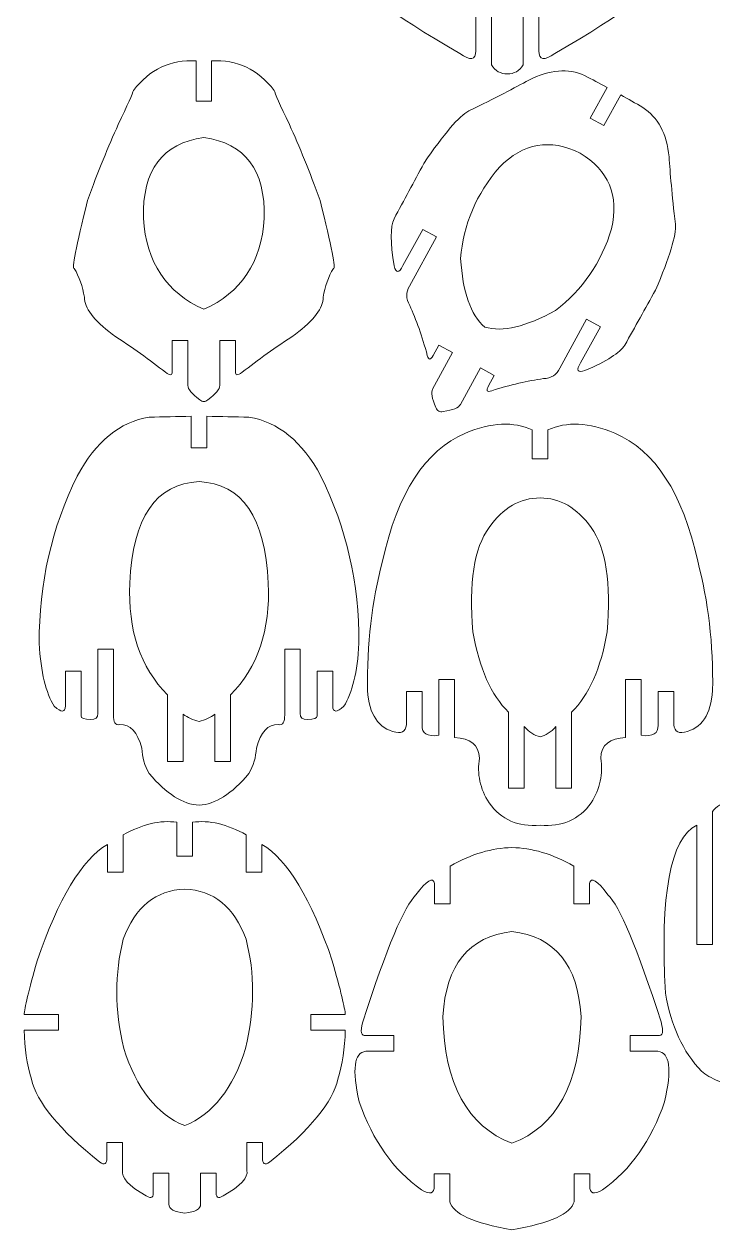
# Model space of a CAD drawing. Header units: inches. Extents: x -11.5 to 4.1, y -5.7 to 8.3.
# Drawn here: x -11.53 to -6.64, y -5.69 to 2.85 of the extents above; entities that cross this region are included whole.
import ezdxf

# ---------------------------------------------------------------- set-up
doc = ezdxf.new("R2010")
doc.units = ezdxf.units.IN
doc.header["$MEASUREMENT"] = 0
doc.layers.add('Layer 1', color=7, linetype='Continuous')

msp = doc.modelspace()

# ---------------------------------------------------------------- linework, layer by layer
at = {"layer": 'Layer 1', "color": 1, "lineweight": 9}
for points, knots in [([(-8.3239, 2.6655), (-8.323, 2.5972), (-8.3609, 2.5909), (-8.4377, 2.6464), (-8.4377, 2.6464), (-8.9373, 2.934), (-9.1789, 3.1213), (-9.1625, 3.2083), (-9.1625, 3.2083), (-9.1809, 3.3281), (-9.1543, 3.4213), (-9.0826, 3.4878), (-9.0826, 3.4878), (-8.969, 3.6014), (-8.9229, 3.672), (-8.9444, 3.6997), (-8.9444, 3.6997), (-8.9577, 3.8532), (-8.969, 3.9249), (-8.9782, 3.9146), (-8.9782, 3.9146), (-8.9895, 3.9587), (-8.9659, 4.0293), (-8.9076, 4.1265), (-8.9076, 4.1265), (-8.7673, 4.322), (-8.6823, 4.4377), (-8.6527, 4.4735), (-8.6527, 4.4735), (-8.625, 4.5268), (-8.5994, 4.5718), (-8.5759, 4.6087), (-8.5759, 4.6087), (-8.4415, 4.753), (-8.3015, 4.8175), (-8.1558, 4.8021)], [0, 0, 0, 0, 0.111111, 0.111111, 0.111111, 0.111111, 0.222222, 0.222222, 0.222222, 0.222222, 0.333333, 0.333333, 0.333333, 0.333333, 0.444444, 0.444444, 0.444444, 0.444444, 0.555556, 0.555556, 0.555556, 0.555556, 0.666667, 0.666667, 0.666667, 0.666667, 0.777778, 0.777778, 0.777778, 0.777778, 0.888889, 0.888889, 0.888889, 0.888889, 1, 1, 1, 1]), ([(-7.8767, 2.6655), (-7.8776, 2.5972), (-7.8396, 2.5909), (-7.7629, 2.6464), (-7.7629, 2.6464), (-7.2633, 2.934), (-7.0217, 3.1213), (-7.0381, 3.2083), (-7.0381, 3.2083), (-7.0197, 3.3281), (-7.0463, 3.4213), (-7.1179, 3.4878), (-7.1179, 3.4878), (-7.2316, 3.6014), (-7.2776, 3.672), (-7.2561, 3.6997), (-7.2561, 3.6997), (-7.2428, 3.8532), (-7.2316, 3.9249), (-7.2224, 3.9146), (-7.2224, 3.9146), (-7.2111, 3.9587), (-7.2346, 4.0293), (-7.293, 4.1265), (-7.293, 4.1265), (-7.4333, 4.322), (-7.5182, 4.4377), (-7.5479, 4.4735), (-7.5479, 4.4735), (-7.5756, 4.5268), (-7.6012, 4.5718), (-7.6247, 4.6087), (-7.6247, 4.6087), (-7.759, 4.753), (-7.8991, 4.8175), (-8.0448, 4.8021)], [0, 0, 0, 0, 0.111111, 0.111111, 0.111111, 0.111111, 0.222222, 0.222222, 0.222222, 0.222222, 0.333333, 0.333333, 0.333333, 0.333333, 0.444444, 0.444444, 0.444444, 0.444444, 0.555556, 0.555556, 0.555556, 0.555556, 0.666667, 0.666667, 0.666667, 0.666667, 0.777778, 0.777778, 0.777778, 0.777778, 0.888889, 0.888889, 0.888889, 0.888889, 1, 1, 1, 1]), ([(-8.3239, 2.6655), (-8.3239, 2.6655), (-8.3239, 3.6739), (-8.3239, 3.6739), (-8.3239, 3.6739), (-8.3239, 3.6739), (-8.2127, 3.6739), (-8.2127, 3.6739), (-8.2127, 3.6739), (-8.2127, 3.6739), (-8.2127, 2.5655), (-8.2127, 2.5655)], [0, 0, 0, 0, 0.333333, 0.333333, 0.333333, 0.333333, 0.666667, 0.666667, 0.666667, 0.666667, 1, 1, 1, 1]), ([(-7.8767, 2.6655), (-7.8767, 2.6655), (-7.8767, 3.6739), (-7.8767, 3.6739), (-7.8767, 3.6739), (-7.8767, 3.6739), (-7.9879, 3.6739), (-7.9879, 3.6739), (-7.9879, 3.6739), (-7.9879, 3.6739), (-7.9879, 2.5655), (-7.9879, 2.5655)], [0, 0, 0, 0, 0.333333, 0.333333, 0.333333, 0.333333, 0.666667, 0.666667, 0.666667, 0.666667, 1, 1, 1, 1]), ([(-10.4753, 0.3923), (-10.474, 0.3636), (-10.49, 0.3615), (-10.5232, 0.3862), (-10.5232, 0.3862), (-10.6329, 0.4729), (-10.759, 0.5628), (-10.9014, 0.6557), (-10.9014, 0.6557), (-11.0326, 0.7553), (-11.0982, 0.8426), (-11.0982, 0.9175), (-11.0982, 0.9175), (-11.111, 0.995), (-11.1351, 1.0633), (-11.1705, 1.1224), (-11.1705, 1.1224), (-11.1894, 1.1142), (-11.1582, 1.2743), (-11.0767, 1.6029), (-11.0767, 1.6029), (-11.0016, 1.8095), (-10.9288, 1.9889), (-10.8583, 2.1412), (-10.8583, 2.1412), (-10.7917, 2.2814), (-10.7559, 2.3623), (-10.7508, 2.3838), (-10.7508, 2.3838), (-10.6361, 2.5343), (-10.4874, 2.6026), (-10.3072, 2.5934)], [0, 0, 0, 0, 0.125, 0.125, 0.125, 0.125, 0.25, 0.25, 0.25, 0.25, 0.375, 0.375, 0.375, 0.375, 0.5, 0.5, 0.5, 0.5, 0.625, 0.625, 0.625, 0.625, 0.75, 0.75, 0.75, 0.75, 0.875, 0.875, 0.875, 0.875, 1, 1, 1, 1]), ([(-10.3072, 2.5934), (-10.3072, 2.5934), (-10.3072, 2.3068), (-10.3072, 2.3068), (-10.3072, 2.3068), (-10.3072, 2.3068), (-10.1962, 2.3068), (-10.1962, 2.3068), (-10.1962, 2.3068), (-10.1962, 2.3068), (-10.1962, 2.5934), (-10.1962, 2.5934)], [0, 0, 0, 0, 0.333333, 0.333333, 0.333333, 0.333333, 0.666667, 0.666667, 0.666667, 0.666667, 1, 1, 1, 1]), ([(-10.0282, 0.3923), (-10.0295, 0.3636), (-10.0135, 0.3615), (-9.9803, 0.3862), (-9.9803, 0.3862), (-9.8706, 0.4729), (-9.7445, 0.5628), (-9.6021, 0.6557), (-9.6021, 0.6557), (-9.4709, 0.7553), (-9.4053, 0.8426), (-9.4053, 0.9175), (-9.4053, 0.9175), (-9.3925, 0.995), (-9.3684, 1.0633), (-9.333, 1.1224), (-9.333, 1.1224), (-9.314, 1.1142), (-9.3453, 1.2743), (-9.4268, 1.6029), (-9.4268, 1.6029), (-9.5019, 1.8095), (-9.5747, 1.9889), (-9.6452, 2.1412), (-9.6452, 2.1412), (-9.7117, 2.2814), (-9.7476, 2.3623), (-9.7527, 2.3838), (-9.7527, 2.3838), (-9.8674, 2.5343), (-10.0161, 2.6026), (-10.1962, 2.5934)], [0, 0, 0, 0, 0.125, 0.125, 0.125, 0.125, 0.25, 0.25, 0.25, 0.25, 0.375, 0.375, 0.375, 0.375, 0.5, 0.5, 0.5, 0.5, 0.625, 0.625, 0.625, 0.625, 0.75, 0.75, 0.75, 0.75, 0.875, 0.875, 0.875, 0.875, 1, 1, 1, 1]), ([(-8.8401, 1.1429), (-8.8683, 1.0863), (-8.8889, 1.0853), (-8.902, 1.1399), (-8.902, 1.1399), (-8.9303, 1.3053), (-8.9306, 1.4167), (-8.9032, 1.4742), (-8.9032, 1.4742), (-8.8328, 1.6051), (-8.7624, 1.7359), (-8.692, 1.8668), (-8.692, 1.8668), (-8.5493, 2.0781), (-8.443, 2.2019), (-8.3729, 2.2382), (-8.3729, 2.2382), (-8.1857, 2.3306), (-8.0442, 2.4036), (-7.9482, 2.4573), (-7.9482, 2.4573), (-7.8002, 2.5315), (-7.6683, 2.5421), (-7.5526, 2.4892), (-7.5526, 2.4892), (-7.4995, 2.4613), (-7.4464, 2.4334), (-7.3933, 2.4054)], [0, 0, 0, 0, 0.142857, 0.142857, 0.142857, 0.142857, 0.285714, 0.285714, 0.285714, 0.285714, 0.428571, 0.428571, 0.428571, 0.428571, 0.571429, 0.571429, 0.571429, 0.571429, 0.714286, 0.714286, 0.714286, 0.714286, 0.857143, 0.857143, 0.857143, 0.857143, 1, 1, 1, 1]), ([(-7.3933, 2.4054), (-7.3933, 2.4054), (-7.5126, 2.1877), (-7.5126, 2.1877), (-7.5126, 2.1877), (-7.5126, 2.1877), (-7.4152, 2.1343), (-7.4152, 2.1343), (-7.4152, 2.1343), (-7.4152, 2.1343), (-7.2959, 2.3521), (-7.2959, 2.3521)], [0, 0, 0, 0, 0.333333, 0.333333, 0.333333, 0.333333, 0.666667, 0.666667, 0.666667, 0.666667, 1, 1, 1, 1]), ([(-7.581, 0.4532), (-7.6135, 0.399), (-7.6032, 0.3811), (-7.5502, 0.3994), (-7.5502, 0.3994), (-7.3956, 0.4647), (-7.3015, 0.5243), (-7.2679, 0.5785), (-7.2679, 0.5785), (-7.1955, 0.7082), (-7.1231, 0.838), (-7.0507, 0.9678), (-7.0507, 0.9678), (-6.9494, 1.2017), (-6.9023, 1.358), (-6.9094, 1.4366), (-6.9094, 1.4366), (-6.9324, 1.6441), (-6.947, 1.8027), (-6.9535, 1.9124), (-6.9535, 1.9124), (-6.9707, 2.0771), (-7.0327, 2.1939), (-7.1396, 2.263), (-7.1396, 2.263), (-7.1917, 2.2927), (-7.2438, 2.3224), (-7.2959, 2.3521)], [0, 0, 0, 0, 0.142857, 0.142857, 0.142857, 0.142857, 0.285714, 0.285714, 0.285714, 0.285714, 0.428571, 0.428571, 0.428571, 0.428571, 0.571429, 0.571429, 0.571429, 0.571429, 0.714286, 0.714286, 0.714286, 0.714286, 0.857143, 0.857143, 0.857143, 0.857143, 1, 1, 1, 1]), ([(-10.2517, 0.833), (-10.5163, 0.9497), (-10.6592, 1.1646), (-10.6802, 1.4779), (-10.6802, 1.4779), (-10.6878, 1.8198), (-10.545, 2.0102), (-10.2517, 2.0491)], [0, 0, 0, 0, 0.5, 0.5, 0.5, 0.5, 1, 1, 1, 1]), ([(-10.2517, 0.833), (-9.9871, 0.9497), (-9.8443, 1.1646), (-9.8233, 1.4779), (-9.8233, 1.4779), (-9.8157, 1.8198), (-9.9585, 2.0102), (-10.2517, 2.0491)], [0, 0, 0, 0, 0.5, 0.5, 0.5, 0.5, 1, 1, 1, 1]), ([(-7.5851, 1.9398), (-7.7974, 2.0444), (-7.988, 2.0111), (-8.1569, 1.8398), (-8.1569, 1.8398), (-8.3207, 1.6494), (-8.4122, 1.4334), (-8.4314, 1.1918), (-8.4314, 1.1918), (-8.417, 0.9552), (-8.3602, 0.7933), (-8.2608, 0.7063)], [0, 0, 0, 0, 0.333333, 0.333333, 0.333333, 0.333333, 0.666667, 0.666667, 0.666667, 0.666667, 1, 1, 1, 1]), ([(-7.5851, 1.9398), (-7.3826, 1.8172), (-7.3081, 1.6387), (-7.3615, 1.4041), (-7.3615, 1.4041), (-7.4337, 1.1636), (-7.5665, 0.9702), (-7.7598, 0.824), (-7.7598, 0.824), (-7.967, 0.7087), (-8.134, 0.6695), (-8.2608, 0.7063)], [0, 0, 0, 0, 0.333333, 0.333333, 0.333333, 0.333333, 0.666667, 0.666667, 0.666667, 0.666667, 1, 1, 1, 1]), ([(-8.8401, 1.1429), (-8.8401, 1.1429), (-8.7001, 1.3985), (-8.7001, 1.3985), (-8.7001, 1.3985), (-8.7001, 1.3985), (-8.6027, 1.3452), (-8.6027, 1.3452), (-8.6027, 1.3452), (-8.6027, 1.3452), (-8.7932, 0.9976), (-8.7932, 0.9976)], [0, 0, 0, 0, 0.333333, 0.333333, 0.333333, 0.333333, 0.666667, 0.666667, 0.666667, 0.666667, 1, 1, 1, 1]), ([(-8.6257, 0.5056), (-8.645, 0.47), (-8.6589, 0.47), (-8.6675, 0.5057), (-8.6675, 0.5057), (-8.7043, 0.6412), (-8.7459, 0.7594), (-8.7923, 0.8603), (-8.7923, 0.8603), (-8.8202, 0.9084), (-8.8205, 0.9542), (-8.7932, 0.9976)], [0, 0, 0, 0, 0.333333, 0.333333, 0.333333, 0.333333, 0.666667, 0.666667, 0.666667, 0.666667, 1, 1, 1, 1]), ([(-7.581, 0.4532), (-7.581, 0.4532), (-7.441, 0.7089), (-7.441, 0.7089), (-7.441, 0.7089), (-7.441, 0.7089), (-7.5383, 0.7622), (-7.5383, 0.7622), (-7.5383, 0.7622), (-7.5383, 0.7622), (-7.7287, 0.4146), (-7.7287, 0.4146)], [0, 0, 0, 0, 0.333333, 0.333333, 0.333333, 0.333333, 0.666667, 0.666667, 0.666667, 0.666667, 1, 1, 1, 1]), ([(-10.4753, 0.3923), (-10.4753, 0.3923), (-10.4753, 0.611), (-10.4753, 0.611), (-10.4753, 0.611), (-10.4753, 0.611), (-10.3643, 0.611), (-10.3643, 0.611), (-10.3643, 0.611), (-10.3643, 0.611), (-10.3643, 0.2938), (-10.3643, 0.2938)], [0, 0, 0, 0, 0.333333, 0.333333, 0.333333, 0.333333, 0.666667, 0.666667, 0.666667, 0.666667, 1, 1, 1, 1]), ([(-10.0282, 0.3923), (-10.0282, 0.3923), (-10.0282, 0.611), (-10.0282, 0.611), (-10.0282, 0.611), (-10.0282, 0.611), (-10.1392, 0.611), (-10.1392, 0.611), (-10.1392, 0.611), (-10.1392, 0.611), (-10.1392, 0.2938), (-10.1392, 0.2938)], [0, 0, 0, 0, 0.333333, 0.333333, 0.333333, 0.333333, 0.666667, 0.666667, 0.666667, 0.666667, 1, 1, 1, 1]), ([(-8.6257, 0.5056), (-8.6257, 0.5056), (-8.5852, 0.5794), (-8.5852, 0.5794), (-8.5852, 0.5794), (-8.5852, 0.5794), (-8.4879, 0.5261), (-8.4879, 0.5261), (-8.4879, 0.5261), (-8.4879, 0.5261), (-8.63, 0.2667), (-8.63, 0.2667)], [0, 0, 0, 0, 0.333333, 0.333333, 0.333333, 0.333333, 0.666667, 0.666667, 0.666667, 0.666667, 1, 1, 1, 1]), ([(-8.2335, 0.2908), (-8.2335, 0.2908), (-8.1931, 0.3646), (-8.1931, 0.3646), (-8.1931, 0.3646), (-8.1931, 0.3646), (-8.2904, 0.4179), (-8.2904, 0.4179), (-8.2904, 0.4179), (-8.2904, 0.4179), (-8.4325, 0.1586), (-8.4325, 0.1586)], [0, 0, 0, 0, 0.333333, 0.333333, 0.333333, 0.333333, 0.666667, 0.666667, 0.666667, 0.666667, 1, 1, 1, 1]), ([(-8.2335, 0.2908), (-8.2532, 0.2553), (-8.2456, 0.2436), (-8.2109, 0.2556), (-8.2109, 0.2556), (-8.0769, 0.2975), (-7.9549, 0.3261), (-7.8449, 0.3414), (-7.8449, 0.3414), (-7.7893, 0.3437), (-7.7506, 0.3681), (-7.7287, 0.4146)], [0, 0, 0, 0, 0.333333, 0.333333, 0.333333, 0.333333, 0.666667, 0.666667, 0.666667, 0.666667, 1, 1, 1, 1]), ([(-10.3643, 0.2938), (-10.3653, 0.2673), (-10.3376, 0.2332), (-10.2812, 0.1913), (-10.2812, 0.1913), (-10.2716, 0.1823), (-10.2618, 0.178), (-10.2517, 0.1782)], [0, 0, 0, 0, 0.5, 0.5, 0.5, 0.5, 1, 1, 1, 1]), ([(-10.1392, 0.2938), (-10.1382, 0.2673), (-10.1659, 0.2332), (-10.2222, 0.1913), (-10.2222, 0.1913), (-10.2319, 0.1823), (-10.2417, 0.178), (-10.2517, 0.1782)], [0, 0, 0, 0, 0.5, 0.5, 0.5, 0.5, 1, 1, 1, 1]), ([(-8.63, 0.2667), (-8.6435, 0.244), (-8.6357, 0.2008), (-8.6063, 0.137), (-8.6063, 0.137), (-8.6022, 0.1245), (-8.5957, 0.1159), (-8.5867, 0.1114)], [0, 0, 0, 0, 0.5, 0.5, 0.5, 0.5, 1, 1, 1, 1]), ([(-8.4325, 0.1586), (-8.4444, 0.1349), (-8.4851, 0.1183), (-8.5546, 0.1087), (-8.5546, 0.1087), (-8.5674, 0.1054), (-8.5781, 0.1063), (-8.5867, 0.1114)], [0, 0, 0, 0, 0.5, 0.5, 0.5, 0.5, 1, 1, 1, 1]), ([(-11.2332, -1.9781), (-11.2346, -2.0256), (-11.2607, -2.0264), (-11.3115, -1.9804), (-11.3115, -1.9804), (-11.3717, -1.8878), (-11.4076, -1.7391), (-11.4189, -1.5345), (-11.4189, -1.5345), (-11.4203, -1.1122), (-11.3306, -0.7173), (-11.1498, -0.3498), (-11.1498, -0.3498), (-11.0166, -0.1039), (-10.8465, 0.0354), (-10.6394, 0.0682), (-10.6394, 0.0682), (-10.54, 0.0703), (-10.4405, 0.0723), (-10.341, 0.0744)], [0, 0, 0, 0, 0.2, 0.2, 0.2, 0.2, 0.4, 0.4, 0.4, 0.4, 0.6, 0.6, 0.6, 0.6, 0.8, 0.8, 0.8, 0.8, 1, 1, 1, 1]), ([(-10.341, 0.0744), (-10.341, 0.0744), (-10.341, -0.1499), (-10.341, -0.1499), (-10.341, -0.1499), (-10.341, -0.1499), (-10.23, -0.1499), (-10.23, -0.1499), (-10.23, -0.1499), (-10.23, -0.1499), (-10.23, 0.0744), (-10.23, 0.0744)], [0, 0, 0, 0, 0.333333, 0.333333, 0.333333, 0.333333, 0.666667, 0.666667, 0.666667, 0.666667, 1, 1, 1, 1]), ([(-9.3378, -1.9781), (-9.3364, -2.0256), (-9.3103, -2.0264), (-9.2595, -1.9804), (-9.2595, -1.9804), (-9.1992, -1.8878), (-9.1634, -1.7391), (-9.1521, -1.5345), (-9.1521, -1.5345), (-9.1507, -1.1122), (-9.2404, -0.7173), (-9.4212, -0.3498), (-9.4212, -0.3498), (-9.5544, -0.1039), (-9.7245, 0.0354), (-9.9316, 0.0682), (-9.9316, 0.0682), (-10.031, 0.0703), (-10.1305, 0.0723), (-10.23, 0.0744)], [0, 0, 0, 0, 0.2, 0.2, 0.2, 0.2, 0.4, 0.4, 0.4, 0.4, 0.6, 0.6, 0.6, 0.6, 0.8, 0.8, 0.8, 0.8, 1, 1, 1, 1]), ([(-7.9238, -0.0221), (-8.0556, 0.039), (-8.2136, 0.0313), (-8.3979, -0.0452), (-8.3979, -0.0452), (-8.6826, -0.1665), (-8.8786, -0.469), (-8.9857, -0.9526)], [0, 0, 0, 0, 0.5, 0.5, 0.5, 0.5, 1, 1, 1, 1]), ([(-7.8128, -0.0221), (-7.681, 0.039), (-7.5229, 0.0313), (-7.3387, -0.0452), (-7.3387, -0.0452), (-7.0539, -0.1665), (-6.858, -0.469), (-6.7509, -0.9526)], [0, 0, 0, 0, 0.5, 0.5, 0.5, 0.5, 1, 1, 1, 1]), ([(-7.9238, -0.0221), (-7.9238, -0.0221), (-7.9238, -0.227), (-7.9238, -0.227), (-7.9238, -0.227), (-7.9238, -0.227), (-7.8128, -0.227), (-7.8128, -0.227), (-7.8128, -0.227), (-7.8128, -0.227), (-7.8128, -0.0221), (-7.8128, -0.0221)], [0, 0, 0, 0, 0.333333, 0.333333, 0.333333, 0.333333, 0.666667, 0.666667, 0.666667, 0.666667, 1, 1, 1, 1]), ([(-10.5091, -1.8988), (-10.7023, -1.7051), (-10.7913, -1.4412), (-10.776, -1.1073), (-10.776, -1.1073), (-10.7553, -0.6426), (-10.5918, -0.403), (-10.2855, -0.3887)], [0, 0, 0, 0, 0.5, 0.5, 0.5, 0.5, 1, 1, 1, 1]), ([(-10.0619, -1.8988), (-9.8687, -1.7051), (-9.7797, -1.4412), (-9.795, -1.1073), (-9.795, -1.1073), (-9.8157, -0.6426), (-9.9792, -0.403), (-10.2855, -0.3887)], [0, 0, 0, 0, 0.5, 0.5, 0.5, 0.5, 1, 1, 1, 1]), ([(-8.0919, -2.0228), (-8.215, -1.9027), (-8.299, -1.7128), (-8.3441, -1.4529), (-8.3441, -1.4529), (-8.3735, -1.1062), (-8.3355, -0.8596), (-8.2301, -0.7131)], [0, 0, 0, 0, 0.5, 0.5, 0.5, 0.5, 1, 1, 1, 1]), ([(-7.6447, -2.0228), (-7.5216, -1.9027), (-7.4375, -1.7128), (-7.3925, -1.4529), (-7.3925, -1.4529), (-7.3631, -1.1062), (-7.4011, -0.8596), (-7.5064, -0.7131)], [0, 0, 0, 0, 0.5, 0.5, 0.5, 0.5, 1, 1, 1, 1]), ([(-11.0033, -2.032), (-11.0033, -2.032), (-11.0033, -1.5771), (-11.0033, -1.5771), (-11.0033, -1.5771), (-11.0033, -1.5771), (-10.8923, -1.5771), (-10.8923, -1.5771), (-10.8923, -1.5771), (-10.8923, -1.5771), (-10.8923, -2.0413), (-10.8923, -2.0413)], [0, 0, 0, 0, 0.333333, 0.333333, 0.333333, 0.333333, 0.666667, 0.666667, 0.666667, 0.666667, 1, 1, 1, 1]), ([(-9.5677, -2.032), (-9.5677, -2.032), (-9.5677, -1.5771), (-9.5677, -1.5771), (-9.5677, -1.5771), (-9.5677, -1.5771), (-9.6787, -1.5771), (-9.6787, -1.5771), (-9.6787, -1.5771), (-9.6787, -1.5771), (-9.6787, -2.0413), (-9.6787, -2.0413)], [0, 0, 0, 0, 0.333333, 0.333333, 0.333333, 0.333333, 0.666667, 0.666667, 0.666667, 0.666667, 1, 1, 1, 1]), ([(-11.2332, -1.9781), (-11.2332, -1.9781), (-11.2332, -1.7318), (-11.2332, -1.7318), (-11.2332, -1.7318), (-11.2332, -1.7318), (-11.1222, -1.7318), (-11.1222, -1.7318), (-11.1222, -1.7318), (-11.1222, -1.7318), (-11.1222, -2.0489), (-11.1222, -2.0489)], [0, 0, 0, 0, 0.333333, 0.333333, 0.333333, 0.333333, 0.666667, 0.666667, 0.666667, 0.666667, 1, 1, 1, 1]), ([(-9.3378, -1.9781), (-9.3378, -1.9781), (-9.3378, -1.7318), (-9.3378, -1.7318), (-9.3378, -1.7318), (-9.3378, -1.7318), (-9.4488, -1.7318), (-9.4488, -1.7318), (-9.4488, -1.7318), (-9.4488, -1.7318), (-9.4488, -2.0489), (-9.4488, -2.0489)], [0, 0, 0, 0, 0.333333, 0.333333, 0.333333, 0.333333, 0.666667, 0.666667, 0.666667, 0.666667, 1, 1, 1, 1]), ([(-8.5858, -2.1866), (-8.5858, -2.1866), (-8.5858, -1.7903), (-8.5858, -1.7903), (-8.5858, -1.7903), (-8.5858, -1.7903), (-8.4748, -1.7903), (-8.4748, -1.7903), (-8.4748, -1.7903), (-8.4748, -1.7903), (-8.4748, -2.203), (-8.4748, -2.203)], [0, 0, 0, 0, 0.333333, 0.333333, 0.333333, 0.333333, 0.666667, 0.666667, 0.666667, 0.666667, 1, 1, 1, 1]), ([(-7.1508, -2.1866), (-7.1508, -2.1866), (-7.1508, -1.7903), (-7.1508, -1.7903), (-7.1508, -1.7903), (-7.1508, -1.7903), (-7.2618, -1.7903), (-7.2618, -1.7903), (-7.2618, -1.7903), (-7.2618, -1.7903), (-7.2618, -2.203), (-7.2618, -2.203)], [0, 0, 0, 0, 0.333333, 0.333333, 0.333333, 0.333333, 0.666667, 0.666667, 0.666667, 0.666667, 1, 1, 1, 1]), ([(-8.8157, -2.0921), (-8.8135, -2.1501), (-8.8388, -2.1743), (-8.8914, -2.1645), (-8.8914, -2.1645), (-9.0134, -2.1378), (-9.08, -2.0392), (-9.0913, -1.8688)], [0, 0, 0, 0, 0.5, 0.5, 0.5, 0.5, 1, 1, 1, 1]), ([(-8.8157, -2.0921), (-8.8157, -2.0921), (-8.8157, -1.8754), (-8.8157, -1.8754), (-8.8157, -1.8754), (-8.8157, -1.8754), (-8.7047, -1.8754), (-8.7047, -1.8754), (-8.7047, -1.8754), (-8.7047, -1.8754), (-8.7047, -2.1152), (-8.7047, -2.1152)], [0, 0, 0, 0, 0.333333, 0.333333, 0.333333, 0.333333, 0.666667, 0.666667, 0.666667, 0.666667, 1, 1, 1, 1]), ([(-6.9209, -2.0921), (-6.9209, -2.0921), (-6.9209, -1.8754), (-6.9209, -1.8754), (-6.9209, -1.8754), (-6.9209, -1.8754), (-7.0319, -1.8754), (-7.0319, -1.8754), (-7.0319, -1.8754), (-7.0319, -1.8754), (-7.0319, -2.1152), (-7.0319, -2.1152)], [0, 0, 0, 0, 0.333333, 0.333333, 0.333333, 0.333333, 0.666667, 0.666667, 0.666667, 0.666667, 1, 1, 1, 1]), ([(-6.9209, -2.0921), (-6.923, -2.1501), (-6.8978, -2.1743), (-6.8451, -2.1645), (-6.8451, -2.1645), (-6.7232, -2.1378), (-6.6566, -2.0392), (-6.6453, -1.8688)], [0, 0, 0, 0, 0.5, 0.5, 0.5, 0.5, 1, 1, 1, 1]), ([(-11.1222, -2.0489), (-11.1223, -2.0651), (-11.0998, -2.0736), (-11.0547, -2.0744), (-11.0547, -2.0744), (-11.0175, -2.0762), (-11.0004, -2.0621), (-11.0033, -2.032)], [0, 0, 0, 0, 0.5, 0.5, 0.5, 0.5, 1, 1, 1, 1]), ([(-10.6917, -2.2784), (-10.7219, -2.1619), (-10.7737, -2.1059), (-10.847, -2.1106), (-10.847, -2.1106), (-10.8792, -2.1172), (-10.8943, -2.0941), (-10.8923, -2.0413)], [0, 0, 0, 0, 0.5, 0.5, 0.5, 0.5, 1, 1, 1, 1]), ([(-10.5091, -2.175), (-10.5091, -2.175), (-10.5091, -2.3722), (-10.5091, -2.3722), (-10.5091, -2.3722), (-10.5091, -2.3722), (-10.3981, -2.3722), (-10.3981, -2.3722), (-10.3981, -2.3722), (-10.3981, -2.3722), (-10.3981, -2.0364), (-10.3981, -2.0364)], [0, 0, 0, 0, 0.333333, 0.333333, 0.333333, 0.333333, 0.666667, 0.666667, 0.666667, 0.666667, 1, 1, 1, 1]), ([(-10.0619, -2.175), (-10.0619, -2.175), (-10.0619, -2.3722), (-10.0619, -2.3722), (-10.0619, -2.3722), (-10.0619, -2.3722), (-10.1729, -2.3722), (-10.1729, -2.3722), (-10.1729, -2.3722), (-10.1729, -2.3722), (-10.1729, -2.0364), (-10.1729, -2.0364)], [0, 0, 0, 0, 0.333333, 0.333333, 0.333333, 0.333333, 0.666667, 0.666667, 0.666667, 0.666667, 1, 1, 1, 1]), ([(-9.8793, -2.2784), (-9.8491, -2.1619), (-9.7973, -2.1059), (-9.724, -2.1106), (-9.724, -2.1106), (-9.6918, -2.1172), (-9.6767, -2.0941), (-9.6787, -2.0413)], [0, 0, 0, 0, 0.5, 0.5, 0.5, 0.5, 1, 1, 1, 1]), ([(-9.4488, -2.0489), (-9.4487, -2.0651), (-9.4711, -2.0736), (-9.5163, -2.0744), (-9.5163, -2.0744), (-9.5535, -2.0762), (-9.5706, -2.0621), (-9.5677, -2.032)], [0, 0, 0, 0, 0.5, 0.5, 0.5, 0.5, 1, 1, 1, 1]), ([(-8.0919, -2.0228), (-8.0919, -2.0228), (-8.0917, -2.5601), (-8.0917, -2.5601), (-8.0917, -2.5601), (-8.0917, -2.5601), (-7.9807, -2.5601), (-7.9807, -2.5601), (-7.9807, -2.5601), (-7.9807, -2.5601), (-7.9807, -2.1245), (-7.9807, -2.1245)], [0, 0, 0, 0, 0.333333, 0.333333, 0.333333, 0.333333, 0.666667, 0.666667, 0.666667, 0.666667, 1, 1, 1, 1]), ([(-7.6447, -2.0228), (-7.6447, -2.0228), (-7.6449, -2.5601), (-7.6449, -2.5601), (-7.6449, -2.5601), (-7.6449, -2.5601), (-7.7559, -2.5601), (-7.7559, -2.5601), (-7.7559, -2.5601), (-7.7559, -2.5601), (-7.7559, -2.1245), (-7.7559, -2.1245)], [0, 0, 0, 0, 0.333333, 0.333333, 0.333333, 0.333333, 0.666667, 0.666667, 0.666667, 0.666667, 1, 1, 1, 1]), ([(-8.4748, -2.203), (-8.3615, -2.2061), (-8.3026, -2.2544), (-8.298, -2.3478), (-8.298, -2.3478), (-8.3164, -2.4597), (-8.2939, -2.5655), (-8.2303, -2.6651)], [0, 0, 0, 0, 0.5, 0.5, 0.5, 0.5, 1, 1, 1, 1]), ([(-7.2618, -2.203), (-7.375, -2.2061), (-7.434, -2.2544), (-7.4386, -2.3478), (-7.4386, -2.3478), (-7.4201, -2.4597), (-7.4427, -2.5655), (-7.5062, -2.6651)], [0, 0, 0, 0, 0.5, 0.5, 0.5, 0.5, 1, 1, 1, 1]), ([(-10.2855, -2.682), (-10.3996, -2.6768), (-10.5176, -2.6019), (-10.6394, -2.4571), (-10.6394, -2.4571), (-10.6712, -2.4017), (-10.6886, -2.3421), (-10.6917, -2.2784)], [0, 0, 0, 0, 0.5, 0.5, 0.5, 0.5, 1, 1, 1, 1]), ([(-10.2855, -2.682), (-10.1714, -2.6768), (-10.0534, -2.6019), (-9.9316, -2.4571), (-9.9316, -2.4571), (-9.8998, -2.4017), (-9.8824, -2.3421), (-9.8793, -2.2784)], [0, 0, 0, 0, 0.5, 0.5, 0.5, 0.5, 1, 1, 1, 1]), ([(-6.6471, -2.7254), (-6.6471, -2.7254), (-6.6471, -3.6681), (-6.6471, -3.6681), (-6.6471, -3.6681), (-6.6471, -3.6681), (-6.7581, -3.6681), (-6.7581, -3.6681), (-6.7581, -3.6681), (-6.7581, -3.6681), (-6.7581, -2.8239), (-6.7581, -2.8239)], [0, 0, 0, 0, 0.333333, 0.333333, 0.333333, 0.333333, 0.666667, 0.666667, 0.666667, 0.666667, 1, 1, 1, 1]), ([(-10.4427, -2.8032), (-10.4427, -2.8032), (-10.4428, -3.0427), (-10.4428, -3.0427), (-10.4428, -3.0427), (-10.4428, -3.0427), (-10.3318, -3.0427), (-10.3318, -3.0427), (-10.3318, -3.0427), (-10.3318, -3.0427), (-10.3318, -2.8032), (-10.3318, -2.8032)], [0, 0, 0, 0, 0.333333, 0.333333, 0.333333, 0.333333, 0.666667, 0.666667, 0.666667, 0.666667, 1, 1, 1, 1]), ([(-10.8239, -2.8922), (-10.8239, -2.8922), (-10.8239, -3.1575), (-10.8239, -3.1575), (-10.8239, -3.1575), (-10.8239, -3.1575), (-10.9348, -3.1575), (-10.9348, -3.1575), (-10.9348, -3.1575), (-10.9348, -3.1575), (-10.9348, -2.9593), (-10.9348, -2.9593)], [0, 0, 0, 0, 0.333333, 0.333333, 0.333333, 0.333333, 0.666667, 0.666667, 0.666667, 0.666667, 1, 1, 1, 1]), ([(-9.9507, -2.8922), (-9.9507, -2.8922), (-9.9507, -3.1575), (-9.9507, -3.1575), (-9.9507, -3.1575), (-9.9507, -3.1575), (-9.8397, -3.1575), (-9.8397, -3.1575), (-9.8397, -3.1575), (-9.8397, -3.1575), (-9.8397, -2.9593), (-9.8397, -2.9593)], [0, 0, 0, 0, 0.333333, 0.333333, 0.333333, 0.333333, 0.666667, 0.666667, 0.666667, 0.666667, 1, 1, 1, 1]), ([(-6.7241, -4.5679), (-6.8561, -4.4287), (-6.9411, -4.2444), (-6.979, -4.0151), (-6.979, -4.0151), (-7.019, -3.3157), (-6.9453, -2.9186), (-6.7581, -2.8239)], [0, 0, 0, 0, 0.5, 0.5, 0.5, 0.5, 1, 1, 1, 1]), ([(-11.5256, -4.1662), (-11.5236, -4.1216), (-11.4929, -3.9948), (-11.4335, -3.7858), (-11.4335, -3.7858), (-11.2844, -3.3448), (-11.1182, -3.0693), (-10.9348, -2.9593)], [0, 0, 0, 0, 0.5, 0.5, 0.5, 0.5, 1, 1, 1, 1]), ([(-9.2489, -4.1662), (-9.251, -4.1216), (-9.2817, -3.9948), (-9.341, -3.7858), (-9.341, -3.7858), (-9.4901, -3.3448), (-9.6564, -3.0693), (-9.8397, -2.9593)], [0, 0, 0, 0, 0.5, 0.5, 0.5, 0.5, 1, 1, 1, 1]), ([(-8.5058, -3.1133), (-8.5058, -3.1133), (-8.5058, -3.381), (-8.5058, -3.381), (-8.5058, -3.381), (-8.5058, -3.381), (-8.6167, -3.381), (-8.6167, -3.381), (-8.6167, -3.381), (-8.6167, -3.381), (-8.6167, -3.2365), (-8.6167, -3.2365)], [0, 0, 0, 0, 0.333333, 0.333333, 0.333333, 0.333333, 0.666667, 0.666667, 0.666667, 0.666667, 1, 1, 1, 1]), ([(-7.6294, -3.1133), (-7.6294, -3.1133), (-7.6294, -3.381), (-7.6294, -3.381), (-7.6294, -3.381), (-7.6294, -3.381), (-7.5184, -3.381), (-7.5184, -3.381), (-7.5184, -3.381), (-7.5184, -3.381), (-7.5184, -3.2365), (-7.5184, -3.2365)], [0, 0, 0, 0, 0.333333, 0.333333, 0.333333, 0.333333, 0.666667, 0.666667, 0.666667, 0.666667, 1, 1, 1, 1]), ([(-9.1027, -4.3145), (-9.137, -4.3203), (-9.1443, -4.288), (-9.1247, -4.2176), (-9.1247, -4.2176), (-8.9551, -3.6919), (-8.8295, -3.3921), (-8.748, -3.3181), (-8.748, -3.3181), (-8.6709, -3.2139), (-8.6271, -3.1867), (-8.6167, -3.2365)], [0, 0, 0, 0, 0.333333, 0.333333, 0.333333, 0.333333, 0.666667, 0.666667, 0.666667, 0.666667, 1, 1, 1, 1]), ([(-7.0324, -4.3145), (-6.9981, -4.3203), (-6.9908, -4.288), (-7.0104, -4.2176), (-7.0104, -4.2176), (-7.1801, -3.6919), (-7.3056, -3.3921), (-7.3871, -3.3181), (-7.3871, -3.3181), (-7.4643, -3.2139), (-7.5081, -3.1867), (-7.5184, -3.2365)], [0, 0, 0, 0, 0.333333, 0.333333, 0.333333, 0.333333, 0.666667, 0.666667, 0.666667, 0.666667, 1, 1, 1, 1]), ([(-10.3873, -3.2761), (-10.593, -3.2843), (-10.738, -3.403), (-10.8223, -3.6323), (-10.8223, -3.6323), (-10.8847, -3.8739), (-10.8837, -4.1318), (-10.8192, -4.4062), (-10.8192, -4.4062), (-10.7298, -4.6907), (-10.5858, -4.8729), (-10.3873, -4.9528)], [0, 0, 0, 0, 0.333333, 0.333333, 0.333333, 0.333333, 0.666667, 0.666667, 0.666667, 0.666667, 1, 1, 1, 1]), ([(-10.3873, -3.2761), (-10.1815, -3.2843), (-10.0365, -3.403), (-9.9522, -3.6323), (-9.9522, -3.6323), (-9.8898, -3.8739), (-9.8908, -4.1318), (-9.9553, -4.4062), (-9.9553, -4.4062), (-10.0447, -4.6907), (-10.1887, -4.8729), (-10.3873, -4.9528)], [0, 0, 0, 0, 0.333333, 0.333333, 0.333333, 0.333333, 0.666667, 0.666667, 0.666667, 0.666667, 1, 1, 1, 1]), ([(-8.0676, -3.5764), (-8.3729, -3.6132), (-8.536, -3.8139), (-8.5571, -4.1783), (-8.5571, -4.1783), (-8.5483, -4.6563), (-8.3851, -4.9562), (-8.0676, -5.078)], [0, 0, 0, 0, 0.5, 0.5, 0.5, 0.5, 1, 1, 1, 1]), ([(-8.0676, -3.5764), (-7.7623, -3.6132), (-7.5991, -3.8139), (-7.578, -4.1783), (-7.578, -4.1783), (-7.5868, -4.6563), (-7.75, -4.9562), (-8.0676, -5.078)], [0, 0, 0, 0, 0.5, 0.5, 0.5, 0.5, 1, 1, 1, 1]), ([(-11.5256, -4.2772), (-11.5256, -4.2772), (-11.2814, -4.2772), (-11.2814, -4.2772), (-11.2814, -4.2772), (-11.2814, -4.2772), (-11.2814, -4.1662), (-11.2814, -4.1662), (-11.2814, -4.1662), (-11.2814, -4.1662), (-11.5256, -4.1662), (-11.5256, -4.1662)], [0, 0, 0, 0, 0.333333, 0.333333, 0.333333, 0.333333, 0.666667, 0.666667, 0.666667, 0.666667, 1, 1, 1, 1]), ([(-9.2489, -4.2772), (-9.2489, -4.2772), (-9.4932, -4.2772), (-9.4932, -4.2772), (-9.4932, -4.2772), (-9.4932, -4.2772), (-9.4932, -4.1662), (-9.4932, -4.1662), (-9.4932, -4.1662), (-9.4932, -4.1662), (-9.2489, -4.1662), (-9.2489, -4.1662)], [0, 0, 0, 0, 0.333333, 0.333333, 0.333333, 0.333333, 0.666667, 0.666667, 0.666667, 0.666667, 1, 1, 1, 1]), ([(-10.9387, -5.1784), (-10.9392, -5.2246), (-10.9558, -5.2359), (-10.9884, -5.2123), (-10.9884, -5.2123), (-11.2768, -4.9804), (-11.4385, -4.7844), (-11.4734, -4.6242), (-11.4734, -4.6242), (-11.5051, -4.5188), (-11.5226, -4.4031), (-11.5256, -4.2772)], [0, 0, 0, 0, 0.333333, 0.333333, 0.333333, 0.333333, 0.666667, 0.666667, 0.666667, 0.666667, 1, 1, 1, 1]), ([(-9.8358, -5.1784), (-9.8353, -5.2246), (-9.8188, -5.2359), (-9.7861, -5.2123), (-9.7861, -5.2123), (-9.4977, -4.9804), (-9.336, -4.7844), (-9.3011, -4.6242), (-9.3011, -4.6242), (-9.2694, -4.5188), (-9.252, -4.4031), (-9.2489, -4.2772)], [0, 0, 0, 0, 0.333333, 0.333333, 0.333333, 0.333333, 0.666667, 0.666667, 0.666667, 0.666667, 1, 1, 1, 1]), ([(-9.1027, -4.4255), (-9.1027, -4.4255), (-8.9045, -4.4255), (-8.9045, -4.4255), (-8.9045, -4.4255), (-8.9045, -4.4255), (-8.9045, -4.3145), (-8.9045, -4.3145), (-8.9045, -4.3145), (-8.9045, -4.3145), (-9.1027, -4.3145), (-9.1027, -4.3145)], [0, 0, 0, 0, 0.333333, 0.333333, 0.333333, 0.333333, 0.666667, 0.666667, 0.666667, 0.666667, 1, 1, 1, 1]), ([(-7.0324, -4.4255), (-7.0324, -4.4255), (-7.2306, -4.4255), (-7.2306, -4.4255), (-7.2306, -4.4255), (-7.2306, -4.4255), (-7.2306, -4.3145), (-7.2306, -4.3145), (-7.2306, -4.3145), (-7.2306, -4.3145), (-7.0324, -4.3145), (-7.0324, -4.3145)], [0, 0, 0, 0, 0.333333, 0.333333, 0.333333, 0.333333, 0.666667, 0.666667, 0.666667, 0.666667, 1, 1, 1, 1]), ([(-8.6189, -5.3789), (-8.6174, -5.4354), (-8.6476, -5.4446), (-8.7096, -5.4066), (-8.7096, -5.4066), (-8.9083, -5.2664), (-9.055, -5.0586), (-9.1499, -4.7832), (-9.1499, -4.7832), (-9.2025, -4.5544), (-9.1867, -4.4352), (-9.1027, -4.4255)], [0, 0, 0, 0, 0.333333, 0.333333, 0.333333, 0.333333, 0.666667, 0.666667, 0.666667, 0.666667, 1, 1, 1, 1]), ([(-7.5163, -5.3789), (-7.5178, -5.4354), (-7.4875, -5.4446), (-7.4255, -5.4066), (-7.4255, -5.4066), (-7.2269, -5.2664), (-7.0801, -5.0586), (-6.9853, -4.7832), (-6.9853, -4.7832), (-6.9327, -4.5544), (-6.9484, -4.4352), (-7.0324, -4.4255)], [0, 0, 0, 0, 0.333333, 0.333333, 0.333333, 0.333333, 0.666667, 0.666667, 0.666667, 0.666667, 1, 1, 1, 1]), ([(-10.8277, -5.2708), (-10.8277, -5.2708), (-10.8277, -5.0727), (-10.8277, -5.0727), (-10.8277, -5.0727), (-10.8277, -5.0727), (-10.9387, -5.0727), (-10.9387, -5.0727), (-10.9387, -5.0727), (-10.9387, -5.0727), (-10.9387, -5.1784), (-10.9387, -5.1784)], [0, 0, 0, 0, 0.333333, 0.333333, 0.333333, 0.333333, 0.666667, 0.666667, 0.666667, 0.666667, 1, 1, 1, 1]), ([(-9.9468, -5.2708), (-9.9468, -5.2708), (-9.9468, -5.0727), (-9.9468, -5.0727), (-9.9468, -5.0727), (-9.9468, -5.0727), (-9.8358, -5.0727), (-9.8358, -5.0727), (-9.8358, -5.0727), (-9.8358, -5.0727), (-9.8358, -5.1784), (-9.8358, -5.1784)], [0, 0, 0, 0, 0.333333, 0.333333, 0.333333, 0.333333, 0.666667, 0.666667, 0.666667, 0.666667, 1, 1, 1, 1]), ([(-10.6107, -5.4156), (-10.6061, -5.4613), (-10.6223, -5.4731), (-10.6594, -5.451), (-10.6594, -5.451), (-10.7836, -5.3797), (-10.8398, -5.3196), (-10.8277, -5.2708)], [0, 0, 0, 0, 0.5, 0.5, 0.5, 0.5, 1, 1, 1, 1]), ([(-10.4997, -5.5096), (-10.4997, -5.5096), (-10.4997, -5.2896), (-10.4997, -5.2896), (-10.4997, -5.2896), (-10.4997, -5.2896), (-10.6107, -5.2896), (-10.6107, -5.2896), (-10.6107, -5.2896), (-10.6107, -5.2896), (-10.6107, -5.4156), (-10.6107, -5.4156)], [0, 0, 0, 0, 0.333333, 0.333333, 0.333333, 0.333333, 0.666667, 0.666667, 0.666667, 0.666667, 1, 1, 1, 1]), ([(-10.2748, -5.5096), (-10.2748, -5.5096), (-10.2748, -5.2896), (-10.2748, -5.2896), (-10.2748, -5.2896), (-10.2748, -5.2896), (-10.1638, -5.2896), (-10.1638, -5.2896), (-10.1638, -5.2896), (-10.1638, -5.2896), (-10.1638, -5.4156), (-10.1638, -5.4156)], [0, 0, 0, 0, 0.333333, 0.333333, 0.333333, 0.333333, 0.666667, 0.666667, 0.666667, 0.666667, 1, 1, 1, 1]), ([(-10.1638, -5.4156), (-10.1684, -5.4613), (-10.1522, -5.4731), (-10.1151, -5.451), (-10.1151, -5.451), (-9.9909, -5.3797), (-9.9347, -5.3196), (-9.9468, -5.2708)], [0, 0, 0, 0, 0.5, 0.5, 0.5, 0.5, 1, 1, 1, 1]), ([(-8.5079, -5.4923), (-8.5079, -5.4923), (-8.5079, -5.2941), (-8.5079, -5.2941), (-8.5079, -5.2941), (-8.5079, -5.2941), (-8.6189, -5.2941), (-8.6189, -5.2941), (-8.6189, -5.2941), (-8.6189, -5.2941), (-8.6189, -5.3789), (-8.6189, -5.3789)], [0, 0, 0, 0, 0.333333, 0.333333, 0.333333, 0.333333, 0.666667, 0.666667, 0.666667, 0.666667, 1, 1, 1, 1]), ([(-7.6272, -5.4923), (-7.6272, -5.4923), (-7.6272, -5.2941), (-7.6272, -5.2941), (-7.6272, -5.2941), (-7.6272, -5.2941), (-7.5163, -5.2941), (-7.5163, -5.2941), (-7.5163, -5.2941), (-7.5163, -5.2941), (-7.5163, -5.3789), (-7.5163, -5.3789)], [0, 0, 0, 0, 0.333333, 0.333333, 0.333333, 0.333333, 0.666667, 0.666667, 0.666667, 0.666667, 1, 1, 1, 1])]:
    msp.add_open_spline(points, degree=3, knots=knots, dxfattribs=at)
for points in [[(-8.2127, 2.5655), (-8.1855, 2.522), (-8.148, 2.5005), (-8.1003, 2.5012)], [(-7.9879, 2.5655), (-8.0151, 2.522), (-8.0526, 2.5005), (-8.1003, 2.5012)], [(-8.2301, -0.7131), (-8.1296, -0.5739), (-8.009, -0.5043), (-7.8683, -0.5043)], [(-7.5064, -0.7131), (-7.607, -0.5739), (-7.7276, -0.5043), (-7.8683, -0.5043)], [(-8.9857, -0.9526), (-9.061, -1.2368), (-9.0962, -1.5422), (-9.0913, -1.8688)], [(-6.7509, -0.9526), (-6.6756, -1.2368), (-6.6403, -1.5422), (-6.6453, -1.8688)], [(-10.5091, -2.175), (-10.5091, -2.0429), (-10.5091, -2.0309), (-10.5091, -1.8988)], [(-10.0619, -2.175), (-10.0619, -2.0429), (-10.0619, -2.0309), (-10.0619, -1.8988)], [(-10.2855, -2.089), (-10.3283, -2.0778), (-10.3659, -2.0602), (-10.3981, -2.0364)], [(-10.2855, -2.089), (-10.2427, -2.0778), (-10.2051, -2.0602), (-10.1729, -2.0364)], [(-8.7047, -2.1152), (-8.7084, -2.1736), (-8.6687, -2.1974), (-8.5858, -2.1866)], [(-7.8683, -2.1969), (-7.9077, -2.1881), (-7.9451, -2.164), (-7.9807, -2.1245)], [(-7.8683, -2.1969), (-7.8289, -2.1881), (-7.7914, -2.164), (-7.7559, -2.1245)], [(-7.0319, -2.1152), (-7.0282, -2.1736), (-7.0678, -2.1974), (-7.1508, -2.1866)], [(-6.6471, -2.7254), (-6.5961, -2.6609), (-6.4794, -2.623), (-6.2971, -2.6117)], [(-8.2303, -2.6651), (-8.144, -2.7847), (-8.0233, -2.8376), (-7.8683, -2.8237)], [(-7.5062, -2.6651), (-7.5926, -2.7847), (-7.7133, -2.8376), (-7.8683, -2.8237)], [(-10.8239, -2.8922), (-10.6867, -2.8154), (-10.5597, -2.7858), (-10.4427, -2.8032)], [(-9.9507, -2.8922), (-10.0878, -2.8154), (-10.2148, -2.7858), (-10.3318, -2.8032)], [(-8.5058, -3.1133), (-8.3537, -3.0275), (-8.2077, -2.9839), (-8.0676, -2.9824)], [(-7.6294, -3.1133), (-7.7814, -3.0275), (-7.9275, -2.9839), (-8.0676, -2.9824)], [(-6.4079, -4.703), (-6.5602, -4.6621), (-6.6656, -4.617), (-6.7241, -4.5679)], [(-10.4997, -5.5096), (-10.5, -5.544), (-10.4625, -5.565), (-10.3873, -5.5727)], [(-10.2748, -5.5096), (-10.2745, -5.544), (-10.312, -5.565), (-10.3873, -5.5727)], [(-8.0676, -5.6916), (-8.3402, -5.643), (-8.487, -5.5766), (-8.5079, -5.4923)], [(-8.0676, -5.6916), (-7.7949, -5.643), (-7.6482, -5.5766), (-7.6272, -5.4923)]]:
    msp.add_open_spline(points, degree=3, dxfattribs=at)

doc.saveas('drawing.dxf')
